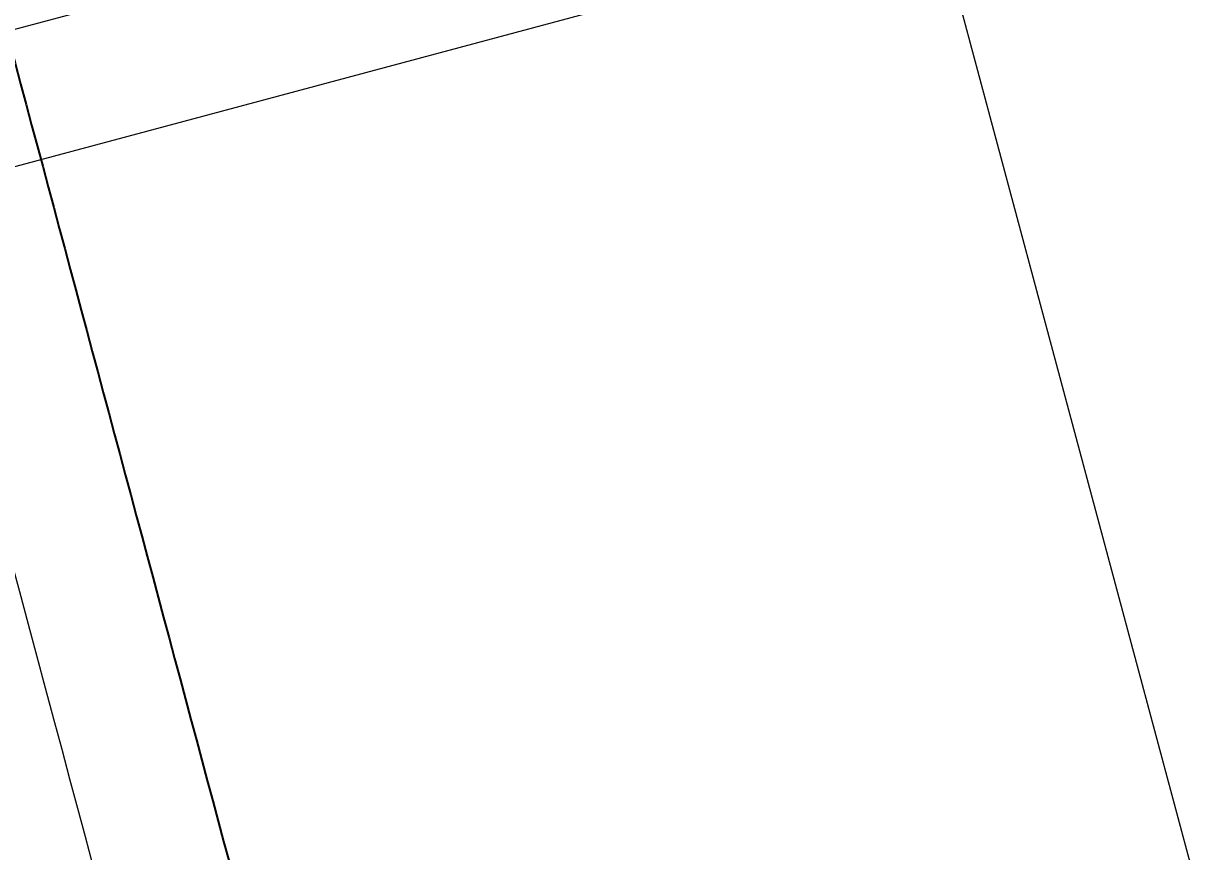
# Model space of a CAD drawing. Header units: millimetres. Extents: x 1293 to 41893, y 1011 to 26911.
# Drawn here: x 12314.21 to 12320.1, y 6986.99 to 6991.15 of the extents above; entities that cross this region are included whole.
import ezdxf

# ---------------------------------------------------------------- set-up
doc = ezdxf.new("R2010")
doc.units = ezdxf.units.MM
doc.header["$LTSCALE"] = 50
doc.linetypes.add('HIDDEN', pattern=[1.905, 1.27, -0.635])
doc.layers.add('CAPA_1', color=7, linetype='Continuous')
doc.layers.add('MAQUINAS', color=11, linetype='Continuous')
doc.styles.add('SLDTEXTSTYLE0', font='TXT', dxfattribs={"width": 0.75})
doc.dimstyles.new('SLDDIMSTYLE0', dxfattribs={"dimtxt": 100, "dimasz": 100, "dimexe": 0, "dimexo": 0.0625, "dimgap": 25, "dimtad": 2, "dimdec": 0, "dimlfac": 1.5, "dimrnd": 1e-09, "dimzin": 12, "dimdsep": 46, "dimtxsty": 'SLDTEXTSTYLE0', "dimsah": 1, "dimcen": 0.09, "dimadec": 0, "dimazin": 3, "dimtfac": 1, "dimtdec": 0, "dimtofl": 0, "dimtmove": 0, "dimatfit": 3, "dimfxl": 1, "dimfrac": 2, "dimtolj": 1, "dimtzin": 12, "dimarcsym": 0})

# ---------------------------------------------------------------- blocks, each defined once
blk = doc.blocks.new('_D_5')
at = {"layer": 'CAPA_1', "transparency": 16777216}
for p, q in [((11574.3969, 7831.1769), (17588.0605, 7831.1769)), ((17538.0605, 7831.1769), (17538.0605, 4708.4929)), ((16485.1647, 4708.4929), (17588.0605, 4708.4929))]:
    blk.add_line(p, q, dxfattribs=at)
for points in [[(17538.0605, 7831.1769), (17522.6759, 7731.1769), (17553.4451, 7731.1769)], [(17538.0605, 4708.4929), (17553.4451, 4808.4929), (17522.6759, 4808.4929)]]:
    blk.add_solid(points, dxfattribs=at)
at = {"layer": 'CAPA_1', "transparency": 16777216, "insert": (17409.1537, 6122.0571), "char_height": 100, "attachment_point": 1, "rotation": 90, "style": 'SLDTEXTSTYLE0'}
blk.add_mtext('4684', dxfattribs=at)
blk = doc.blocks.new('_D_15')
at = {"layer": 'CAPA_1', "transparency": 16777216}
for p, q in [((6530.1247, 8742.3773), (6530.1247, 9415.6463)), ((16745.1619, 6492.0015), (16745.1619, 9415.6463)), ((6530.1247, 9365.6463), (16745.1619, 9365.6463))]:
    blk.add_line(p, q, dxfattribs=at)
for points in [[(6530.1247, 9365.6463), (6630.1247, 9350.2617), (6630.1247, 9381.0309)], [(16745.1619, 9365.6463), (16645.1619, 9381.0309), (16645.1619, 9350.2617)]]:
    blk.add_solid(points, dxfattribs=at)
at = {"layer": 'CAPA_1', "transparency": 16777216, "insert": (11452.9211, 9494.5531), "char_height": 100, "attachment_point": 1, "style": 'SLDTEXTSTYLE0'}
blk.add_mtext('15323', dxfattribs=at)

msp = doc.modelspace()

# ---------------------------------------------------------------- linework, layer by layer
at = {"layer": 'MAQUINAS', "linetype": 'HIDDEN', "lineweight": 18}
for p, q in [((12324.8451982, 6969.1404473), (12304.1396746, 7046.4145134)), ((12260.8505376, 6976.1495738), (12386.420895, 7009.7960497)), ((12299.6372869, 6987.2326361), (12324.4290961, 6993.8755814))]:
    msp.add_line(p, q, dxfattribs=at)
at = {"layer": 'MAQUINAS', "linetype": 'Continuous', "lineweight": 25}
msp.add_open_spline([(12302.8672588, 7033.1326183), (12303.4372102, 7031.005531), (12304.5771128, 7026.7513565), (12306.3544613, 7020.1182014), (12308.1606189, 7013.3775297), (12309.9847826, 7006.5696581), (12311.8089463, 6999.7617865), (12313.6151038, 6993.0211148), (12315.3924524, 6986.3879597), (12316.532355, 6982.1337851), (12317.1023063, 6980.0066979)], degree=3, dxfattribs=at)
at = {"layer": 'MAQUINAS', "linetype": 'HIDDEN', "lineweight": 18}
msp.add_open_spline([(12312.5782301, 6994.3149779), (12312.6176883, 6994.1677178), (12313.0070138, 6992.7147353), (12313.631152, 6990.3854201), (12314.3972429, 6987.5263297), (12314.9528925, 6985.4526174), (12315.312646, 6984.1099989), (12315.3575107, 6983.9425615), (12315.3799431, 6983.8588428)], degree=3, knots=[0, 0, 0, 0, 0.022058562, 0.21764685, 0.413235137, 0.608823425, 0.804411712, 1, 1, 1, 1], dxfattribs=at)

# ---------------------------------------------------------------- dimensions: what is measured, and where the dimension line sits
at = {"layer": 'CAPA_1'}
dim = msp.add_linear_dim(base=(16745.1618891, 9365.6463094), p1=(6530.1246702, 8678.8772747), p2=(16745.1618891, 6428.5014528), dimstyle='SLDDIMSTYLE0', dxfattribs=at)
dim.commit()
dim.dimension.update_dxf_attribs({"geometry": '_D_15', "text_midpoint": (11637.6432797, 9365.6463094), "dimtype": 160})
dim = msp.add_linear_dim(base=(17538.0605071, 4708.4929069), p1=(11510.8968592, 7831.1769069), p2=(16421.6646746, 4708.4929069), angle=90, dimstyle='SLDDIMSTYLE0', dxfattribs=at)
dim.commit()
dim.dimension.update_dxf_attribs({"geometry": '_D_5', "text_midpoint": (17538.0605071, 6269.8349069), "dimtype": 160})

doc.saveas('drawing.dxf')
